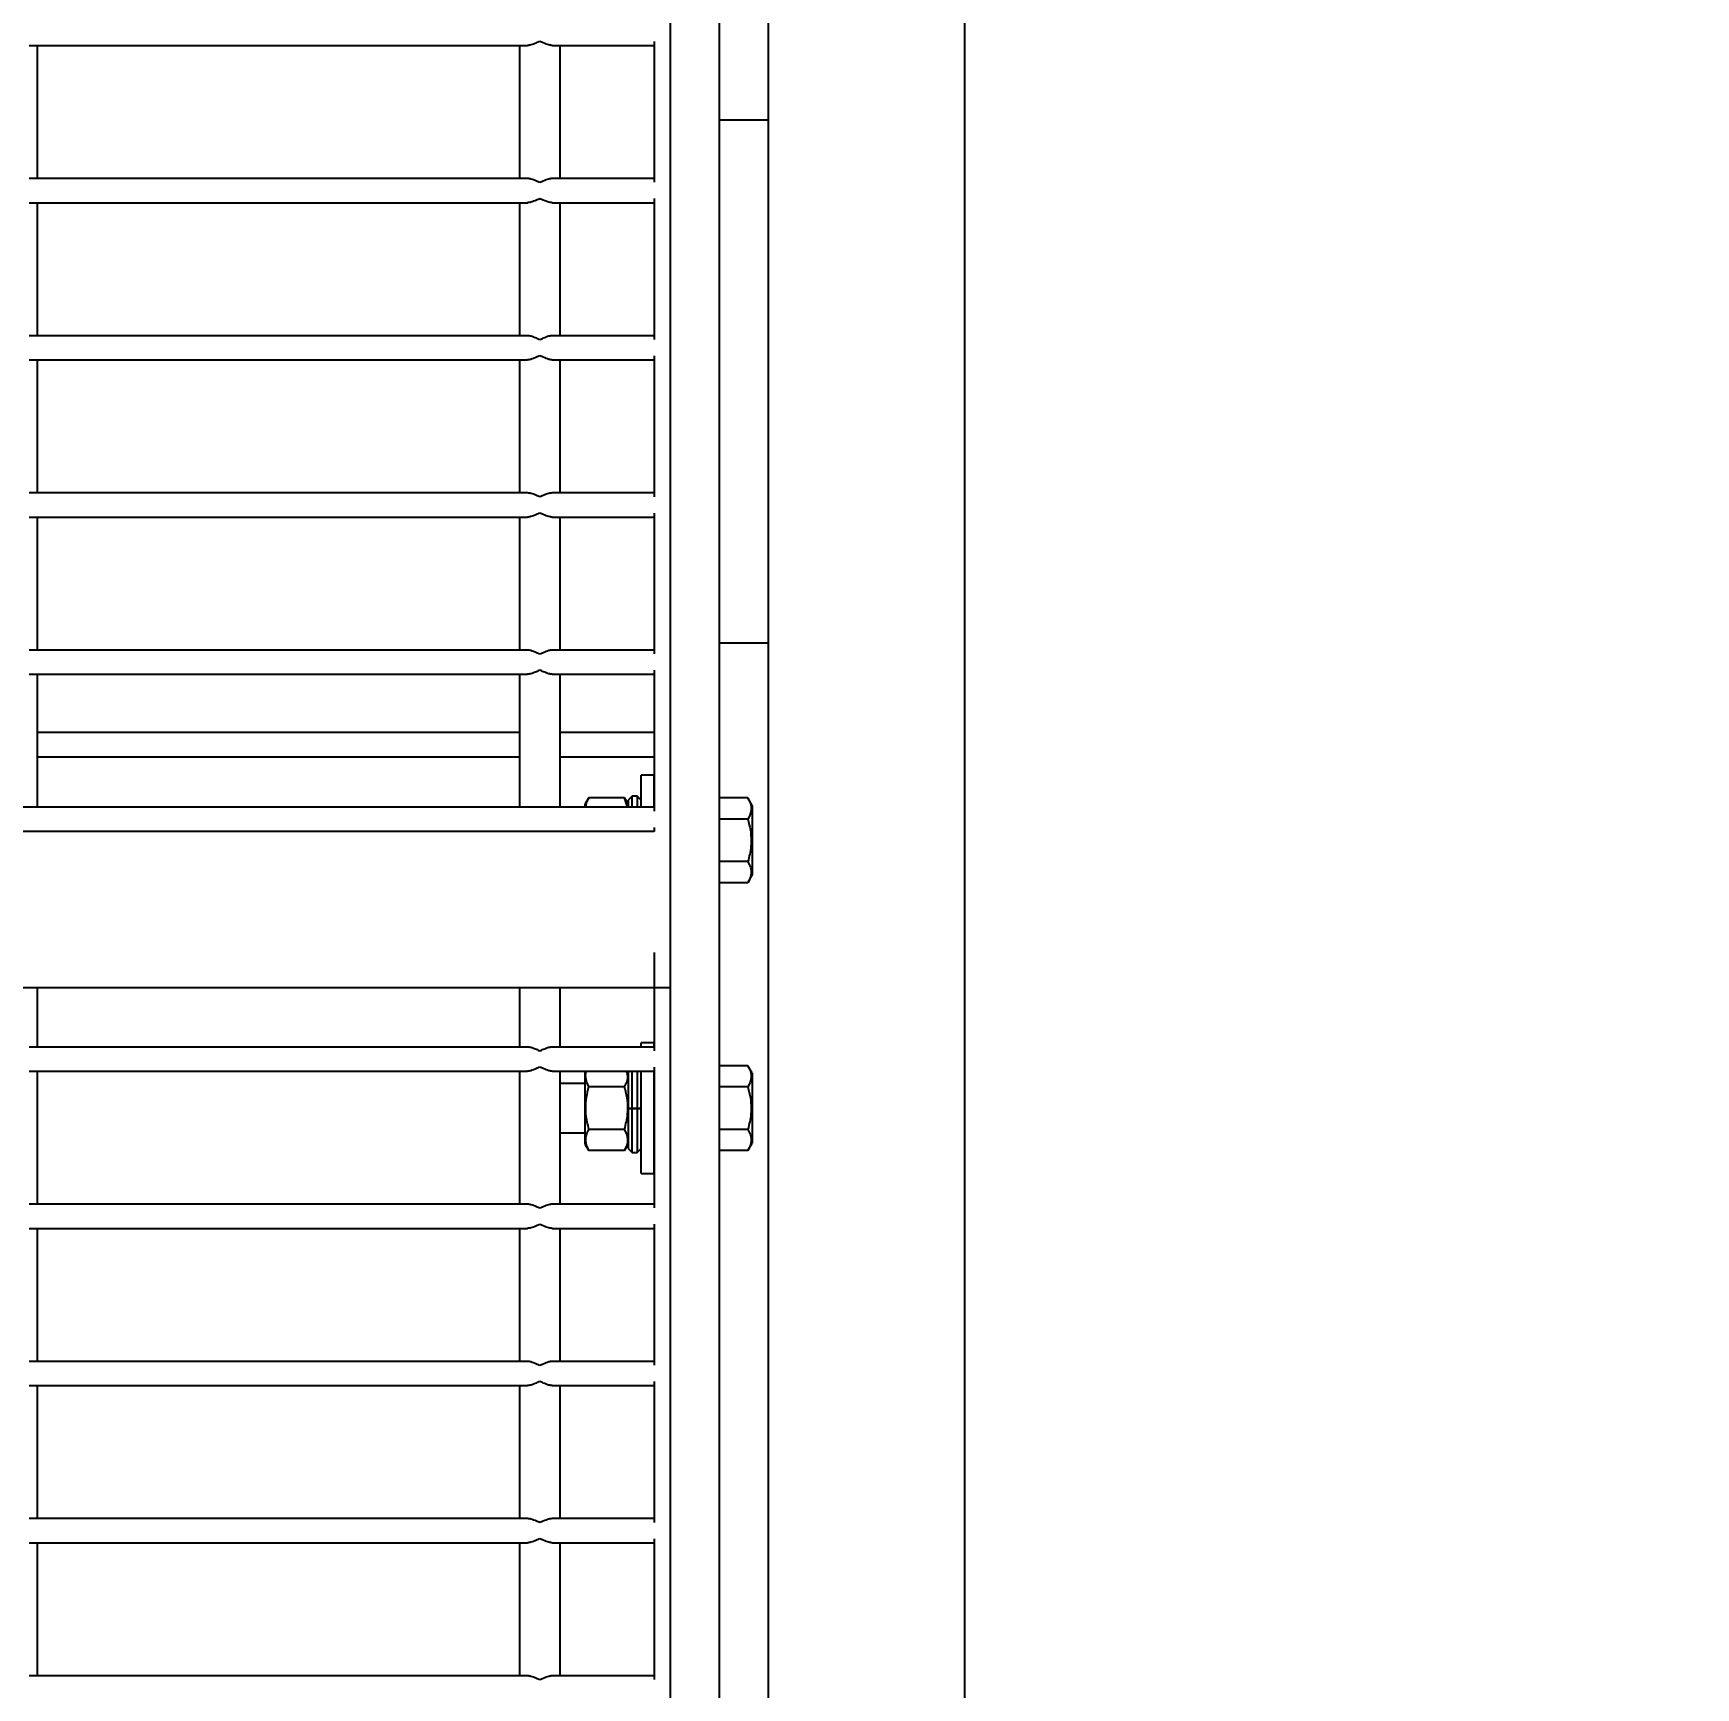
# Model space of a CAD drawing. Header units: millimetres. Extents: x 1293 to 41893, y 1011 to 26911.
# Drawn here: x 13550.1 to 13765.4, y 12775.3 to 12989.6 of the extents above; entities that cross this region are included whole.
import ezdxf

# ---------------------------------------------------------------- set-up
doc = ezdxf.new("R2010")
doc.units = ezdxf.units.MM
doc.header["$LTSCALE"] = 50
doc.layers.add('CAPA_1', color=7, linetype='Continuous')
doc.styles.add('SLDTEXTSTYLE0', font='TXT', dxfattribs={"width": 0.75})
doc.dimstyles.new('SLDDIMSTYLE0', dxfattribs={"dimtxt": 100, "dimasz": 100, "dimexe": 0, "dimexo": 0.0625, "dimgap": 25, "dimtad": 2, "dimdec": 0, "dimlfac": 1.5, "dimrnd": 1e-09, "dimzin": 12, "dimdsep": 46, "dimtxsty": 'SLDTEXTSTYLE0', "dimsah": 1, "dimcen": 0.09, "dimadec": 0, "dimazin": 3, "dimtfac": 1, "dimtdec": 0, "dimtofl": 0, "dimtmove": 0, "dimatfit": 3, "dimfxl": 1, "dimfrac": 2, "dimtolj": 1, "dimtzin": 12, "dimarcsym": 0})

# ---------------------------------------------------------------- blocks, each defined once
blk = doc.blocks.new('_D_19')
at = {"layer": 'CAPA_1', "transparency": 16777216}
for p, q in [((16745.16, 13594.82), (16745.16, 10791.15)), ((13378.61, 10942.55), (13378.61, 10791.15)), ((13378.61, 10841.15), (16745.16, 10841.15))]:
    blk.add_line(p, q, dxfattribs=at)
for points in [[(13378.61, 10841.15), (13478.61, 10825.76), (13478.61, 10856.53)], [(16745.16, 10841.15), (16645.16, 10856.53), (16645.16, 10825.76)]]:
    blk.add_solid(points, dxfattribs=at)
at = {"layer": 'CAPA_1', "transparency": 16777216, "insert": (14914.11, 10970.05), "char_height": 100, "attachment_point": 1, "style": 'SLDTEXTSTYLE0'}
blk.add_mtext('5050', dxfattribs=at)

msp = doc.modelspace()

# ---------------------------------------------------------------- linework, layer by layer
at = {"color": 7, "linetype": 'Continuous', "lineweight": 25}
for p, q in [((13638.9601497, 11156.0549012), (13638.9601497, 13213.1732064)), ((13632.6101497, 11156.0549012), (13632.6101497, 13206.5065398)), ((13645.3101497, 11155.9260983), (13645.3101497, 13202.969236)), ((13670.7101497, 11155.9260983), (13670.7101497, 13202.969236)), ((13549.5343163, 12987.9759845), (13614.0926497, 12987.9759845)), ((13550.5926497, 12970.7909845), (13550.5926497, 12987.9759845)), ((13613.0343163, 12987.9759845), (13613.0343163, 12970.7909845)), ((13617.2676497, 12987.9759845), (13630.4968163, 12987.9759845)), ((13618.325983, 12970.7909845), (13618.325983, 12987.9759845)), ((13630.4968163, 12988.5051512), (13630.4968163, 12970.2618178)), ((13638.9601497, 12978.3509845), (13645.3101497, 12978.3509845)), ((13549.5343163, 12970.7909845), (13614.0926497, 12970.7909845)), ((13617.2676497, 12970.7909845), (13630.4968163, 12970.7909845)), ((13549.5343163, 12967.6159845), (13614.0926497, 12967.6159845)), ((13550.5926497, 12950.4309845), (13550.5926497, 12967.6159845)), ((13613.0343163, 12967.6159845), (13613.0343163, 12950.4309845)), ((13617.2676497, 12967.6159845), (13630.4968163, 12967.6159845)), ((13618.325983, 12950.4309845), (13618.325983, 12967.6159845)), ((13630.4968163, 12968.1451512), (13630.4968163, 12949.9018178)), ((13549.5343163, 12950.4309845), (13614.0926497, 12950.4309845)), ((13617.2676497, 12950.4309845), (13630.4968163, 12950.4309845)), ((13630.4968163, 12947.7851512), (13630.4968163, 12929.5418178)), ((13549.5343163, 12947.2559845), (13614.0926497, 12947.2559845)), ((13550.5926497, 12930.0709845), (13550.5926497, 12947.2559845)), ((13613.0343163, 12947.2559845), (13613.0343163, 12930.0709845)), ((13617.2676497, 12947.2559845), (13630.4968163, 12947.2559845)), ((13618.325983, 12930.0709845), (13618.325983, 12947.2559845)), ((13549.5343163, 12930.0709845), (13614.0926497, 12930.0709845)), ((13617.2676497, 12930.0709845), (13630.4968163, 12930.0709845)), ((13549.5343163, 12926.8959845), (13614.0926497, 12926.8959845)), ((13550.5926497, 12909.7109845), (13550.5926497, 12926.8959845)), ((13613.0343163, 12926.8959845), (13613.0343163, 12909.7109845)), ((13617.2676497, 12926.8959845), (13630.4968163, 12926.8959845)), ((13618.325983, 12909.7109845), (13618.325983, 12926.8959845)), ((13630.4968163, 12927.4251512), (13630.4968163, 12909.1818178)), ((13549.5343163, 12909.7109845), (13614.0926497, 12909.7109845)), ((13617.2676497, 12909.7109845), (13630.4968163, 12909.7109845)), ((13638.9601497, 12910.6176512), (13645.3101497, 12910.6176512)), ((13630.4968163, 12907.0651512), (13630.4968163, 12888.8218178)), ((13549.5343163, 12906.5359845), (13614.0926497, 12906.5359845)), ((13550.5926497, 12889.3509845), (13550.5926497, 12906.5359845)), ((13613.0343163, 12906.5359845), (13613.0343163, 12889.3509845)), ((13617.2676497, 12906.5359845), (13630.4968163, 12906.5359845)), ((13618.325983, 12889.3509845), (13618.325983, 12906.5359845)), ((13550.5926497, 12899.0220959), (13613.0343163, 12899.0220959)), ((13618.325983, 12899.0220959), (13630.4968163, 12899.0220959)), ((13550.5926497, 12895.8470959), (13613.0343163, 12895.8470959)), ((13618.325983, 12895.8470959), (13630.4968163, 12895.8470959)), ((13630.493483, 12893.4843178), (13628.8001497, 12893.4843178)), ((13628.8001497, 12889.3509845), (13628.8001497, 12893.4843178)), ((13630.493483, 12889.3509845), (13630.493483, 12893.4843178)), ((13622.0031635, 12890.5209845), (13621.5505663, 12889.7370632)), ((13621.5505663, 12889.3509845), (13621.5505663, 12889.7370632)), ((13626.6542191, 12890.5209845), (13622.0031635, 12890.5209845)), ((13627.1068163, 12889.7370632), (13626.6542191, 12890.5209845)), ((13627.0422738, 12889.3509845), (13626.6542191, 12890.5209845)), ((13627.635983, 12890.7709845), (13627.1068163, 12890.2418178)), ((13627.1068163, 12890.2418178), (13627.1068163, 12889.3509845)), ((13628.270983, 12890.7709845), (13627.635983, 12890.7709845)), ((13627.635983, 12889.3509845), (13627.635983, 12890.7709845)), ((13628.8001497, 12890.2418178), (13628.270983, 12890.7709845)), ((13628.270983, 12890.7709845), (13628.270983, 12889.3509845)), ((13642.6264481, 12890.5169125), (13638.9601497, 12890.5169125)), ((13643.193483, 12889.5347791), (13642.6264481, 12890.5169125)), ((13643.193483, 12889.5347791), (13643.193483, 12880.5005232)), ((13126.7301497, 12889.3509845), (13630.4968163, 12889.3509845)), ((13642.6264481, 12887.7672818), (13638.9601497, 12887.7672818)), ((13630.4968163, 12886.1759845), (13126.7301497, 12886.1759845)), ((13630.4968163, 12886.7051512), (13630.4968163, 12886.1759845)), ((13642.6264481, 12882.2680205), (13638.9601497, 12882.2680205)), ((13642.6264481, 12879.5183898), (13638.9601497, 12879.5183898)), ((13642.6264481, 12879.5183898), (13643.193483, 12880.5005232)), ((13630.4968163, 12870.5189845), (13630.4968163, 12857.7729292)), ((13124.6101497, 12865.9643178), (13632.6168163, 12865.9643178)), ((13550.5926497, 12858.3020959), (13550.5926497, 12865.9643178)), ((13613.0343163, 12865.9643178), (13613.0343163, 12858.3020959)), ((13618.325983, 12858.3020959), (13618.325983, 12865.9643178)), ((13549.5343163, 12858.3020959), (13614.0926497, 12858.3020959)), ((13617.2676497, 12858.3020959), (13630.4968163, 12858.3020959)), ((13630.493483, 12858.8087625), (13628.8001497, 12858.8087625)), ((13628.8001497, 12858.3020959), (13628.8001497, 12858.8087625)), ((13630.493483, 12858.3020959), (13630.493483, 12858.8087625)), ((13549.5343163, 12855.1270959), (13614.0926497, 12855.1270959)), ((13550.5926497, 12837.9420959), (13550.5926497, 12855.1270959)), ((13613.0343163, 12855.1270959), (13613.0343163, 12837.9420959)), ((13617.2676497, 12855.1270959), (13630.4968163, 12855.1270959)), ((13618.325983, 12837.9420959), (13618.325983, 12855.1270959)), ((13621.5884336, 12855.1270959), (13621.5505663, 12855.0615079)), ((13621.5505663, 12845.6226839), (13621.5505663, 12855.0615079)), ((13627.1068163, 12855.0615079), (13627.0689491, 12855.1270959)), ((13627.1068163, 12855.1270959), (13627.1068163, 12850.3420959)), ((13627.635983, 12850.3420959), (13627.635983, 12855.1270959)), ((13628.270983, 12855.1270959), (13628.270983, 12850.3420959)), ((13628.8001497, 12841.8754292), (13628.8001497, 12855.1270959)), ((13630.493483, 12841.8754292), (13630.493483, 12855.1270959)), ((13630.4968163, 12855.6562625), (13630.4968163, 12837.4129292)), ((13642.6264481, 12855.8413572), (13638.9601497, 12855.8413572)), ((13643.193483, 12854.8592238), (13642.6264481, 12855.8413572)), ((13621.5505663, 12853.5170959), (13618.325983, 12853.5170959)), ((13626.6577424, 12853.0876635), (13621.9996403, 12853.0876635)), ((13630.4968163, 12853.5170959), (13630.493483, 12853.5170959)), ((13642.6264481, 12853.0917265), (13638.9601497, 12853.0917265)), ((13643.193483, 12854.8592238), (13643.193483, 12845.8249679)), ((13627.1068163, 12850.3420959), (13628.8001497, 12850.3420959)), ((13627.1068163, 12850.31184), (13627.635983, 12850.3160066)), ((13627.1068163, 12850.3049351), (13627.1068163, 12845.1179292)), ((13627.635983, 12850.296794), (13627.1068163, 12850.3009607)), ((13628.270983, 12850.3160066), (13627.635983, 12850.3160066)), ((13627.635983, 12844.5887625), (13627.635983, 12850.296794)), ((13627.635983, 12850.296794), (13628.270983, 12850.296794)), ((13628.270983, 12850.3160066), (13628.8001497, 12850.31184)), ((13628.8001497, 12850.3009607), (13628.270983, 12850.296794)), ((13628.270983, 12850.296794), (13628.270983, 12844.5887625)), ((13618.325983, 12847.1670959), (13621.5505663, 12847.1670959)), ((13626.6577424, 12847.5965282), (13621.9996403, 12847.5965282)), ((13630.493483, 12847.1670959), (13630.4968163, 12847.1670959)), ((13642.6264481, 12847.5924652), (13638.9601497, 12847.5924652)), ((13621.5505663, 12845.6226839), (13622.0031635, 12844.8387625)), ((13626.6542191, 12844.8387625), (13622.0031635, 12844.8387625)), ((13626.6542191, 12844.8387625), (13627.1068163, 12845.6226839)), ((13627.1068163, 12845.1179292), (13627.635983, 12844.5887625)), ((13627.635983, 12844.5887625), (13628.270983, 12844.5887625)), ((13628.270983, 12844.5887625), (13628.8001497, 12845.1179292)), ((13642.6264481, 12844.8428346), (13638.9601497, 12844.8428346)), ((13642.6264481, 12844.8428346), (13643.193483, 12845.8249679)), ((13628.8001497, 12841.8754292), (13630.493483, 12841.8754292)), ((13549.5343163, 12837.9420959), (13614.0926497, 12837.9420959)), ((13617.2676497, 12837.9420959), (13630.4968163, 12837.9420959)), ((13549.5343163, 12834.7670959), (13614.0926497, 12834.7670959)), ((13550.5926497, 12817.5820959), (13550.5926497, 12834.7670959)), ((13613.0343163, 12834.7670959), (13613.0343163, 12817.5820959)), ((13617.2676497, 12834.7670959), (13630.4968163, 12834.7670959)), ((13618.325983, 12817.5820959), (13618.325983, 12834.7670959)), ((13630.4968163, 12835.2962625), (13630.4968163, 12817.0529292)), ((13549.5343163, 12817.5820959), (13614.0926497, 12817.5820959)), ((13617.2676497, 12817.5820959), (13630.4968163, 12817.5820959)), ((13549.5343163, 12814.4070959), (13614.0926497, 12814.4070959)), ((13550.5926497, 12797.2220959), (13550.5926497, 12814.4070959)), ((13613.0343163, 12814.4070959), (13613.0343163, 12797.2220959)), ((13617.2676497, 12814.4070959), (13630.4968163, 12814.4070959)), ((13618.325983, 12797.2220959), (13618.325983, 12814.4070959)), ((13630.4968163, 12814.9362625), (13630.4968163, 12796.6929292)), ((13549.5343163, 12797.2220959), (13614.0926497, 12797.2220959)), ((13617.2676497, 12797.2220959), (13630.4968163, 12797.2220959)), ((13549.5343163, 12794.0470959), (13614.0926497, 12794.0470959)), ((13550.5926497, 12776.8620959), (13550.5926497, 12794.0470959)), ((13613.0343163, 12794.0470959), (13613.0343163, 12776.8620959)), ((13617.2676497, 12794.0470959), (13630.4968163, 12794.0470959)), ((13618.325983, 12776.8620959), (13618.325983, 12794.0470959)), ((13630.4968163, 12794.5762625), (13630.4968163, 12776.3329292)), ((13549.5343163, 12776.8620959), (13614.0926497, 12776.8620959)), ((13617.2676497, 12776.8620959), (13630.4968163, 12776.8620959))]:
    msp.add_line(p, q, dxfattribs=at)
for points, knots in [([(13615.6801497, 12988.5051512), (13615.6775937, 12988.504008), (13615.5305874, 12988.4382595), (13615.1377017, 12988.2651091), (13614.5938885, 12988.0346468), (13614.2305766, 12987.9921267), (13614.0926497, 12987.9759845)], [0, 0, 0, 0, 0.0046934742, 0.2699426106, 0.7228425567, 1, 1, 1, 1]), ([(13617.2676497, 12987.9759845), (13617.1297227, 12987.9921267), (13616.7664109, 12988.0346468), (13616.2225977, 12988.2651091), (13615.8297119, 12988.4382595), (13615.6827057, 12988.504008), (13615.6801497, 12988.5051512)], [0, 0, 0, 0, 0.2771574433, 0.7300573894, 0.9953065258, 1, 1, 1, 1]), ([(13614.0926497, 12970.7909845), (13614.2305766, 12970.7748422), (13614.5938885, 12970.7323221), (13615.1377017, 12970.5018599), (13615.5305874, 12970.3287095), (13615.6775937, 12970.262961), (13615.6801497, 12970.2618178)], [0, 0, 0, 0, 0.2771574433, 0.7300573894, 0.9953065258, 1, 1, 1, 1]), ([(13615.6801497, 12970.2618178), (13615.6827057, 12970.262961), (13615.8297119, 12970.3287095), (13616.2225977, 12970.5018599), (13616.7664109, 12970.7323221), (13617.1297227, 12970.7748422), (13617.2676497, 12970.7909845)], [0, 0, 0, 0, 0.0046934742, 0.2699426106, 0.7228425567, 1, 1, 1, 1]), ([(13615.6801497, 12968.1451512), (13615.6775937, 12968.144008), (13615.5305874, 12968.0782595), (13615.1377017, 12967.9051091), (13614.5938885, 12967.6746468), (13614.2305766, 12967.6321267), (13614.0926497, 12967.6159845)], [0, 0, 0, 0, 0.0046934742, 0.2699426106, 0.7228425567, 1, 1, 1, 1]), ([(13617.2676497, 12967.6159845), (13617.1297227, 12967.6321267), (13616.7664109, 12967.6746468), (13616.2225977, 12967.9051091), (13615.8297119, 12968.0782595), (13615.6827057, 12968.144008), (13615.6801497, 12968.1451512)], [0, 0, 0, 0, 0.2771574433, 0.73005738938, 0.99530652578, 1, 1, 1, 1]), ([(13614.0926497, 12950.4309845), (13614.2305766, 12950.4148422), (13614.5938885, 12950.3723221), (13615.1377017, 12950.1418599), (13615.5305874, 12949.9687095), (13615.6775937, 12949.902961), (13615.6801497, 12949.9018178)], [0, 0, 0, 0, 0.2771574433, 0.7300573894, 0.9953065258, 1, 1, 1, 1]), ([(13615.6801497, 12949.9018178), (13615.6827057, 12949.902961), (13615.8297119, 12949.9687095), (13616.2225977, 12950.1418599), (13616.7664109, 12950.3723221), (13617.1297227, 12950.4148422), (13617.2676497, 12950.4309845)], [0, 0, 0, 0, 0.0046934742, 0.2699426106, 0.7228425567, 1, 1, 1, 1]), ([(13615.6801497, 12947.7851512), (13615.6775937, 12947.784008), (13615.5305874, 12947.7182595), (13615.1377017, 12947.5451091), (13614.5938885, 12947.3146468), (13614.2305766, 12947.2721267), (13614.0926497, 12947.2559845)], [0, 0, 0, 0, 0.0046934742, 0.2699426106, 0.7228425567, 1, 1, 1, 1]), ([(13617.2676497, 12947.2559845), (13617.1297227, 12947.2721267), (13616.7664109, 12947.3146468), (13616.2225977, 12947.5451091), (13615.8297119, 12947.7182595), (13615.6827057, 12947.784008), (13615.6801497, 12947.7851512)], [0, 0, 0, 0, 0.2771574433, 0.7300573894, 0.9953065258, 1, 1, 1, 1]), ([(13614.0926497, 12930.0709845), (13614.2305766, 12930.0548422), (13614.5938885, 12930.0123221), (13615.1377017, 12929.7818599), (13615.5305874, 12929.6087095), (13615.6775937, 12929.542961), (13615.6801497, 12929.5418178)], [0, 0, 0, 0, 0.2771574433, 0.7300573894, 0.9953065258, 1, 1, 1, 1]), ([(13615.6801497, 12929.5418178), (13615.6827057, 12929.542961), (13615.8297119, 12929.6087095), (13616.2225977, 12929.7818599), (13616.7664109, 12930.0123221), (13617.1297227, 12930.0548422), (13617.2676497, 12930.0709845)], [0, 0, 0, 0, 0.0046934742, 0.2699426106, 0.7228425567, 1, 1, 1, 1]), ([(13615.6801497, 12927.4251512), (13615.6775937, 12927.424008), (13615.5305874, 12927.3582595), (13615.1377017, 12927.1851091), (13614.5938885, 12926.9546468), (13614.2305766, 12926.9121267), (13614.0926497, 12926.8959845)], [0, 0, 0, 0, 0.0046934742, 0.2699426106, 0.7228425567, 1, 1, 1, 1]), ([(13617.2676497, 12926.8959845), (13617.1297227, 12926.9121267), (13616.7664109, 12926.9546468), (13616.2225977, 12927.1851091), (13615.8297119, 12927.3582595), (13615.6827057, 12927.424008), (13615.6801497, 12927.4251512)], [0, 0, 0, 0, 0.2771574433, 0.7300573894, 0.9953065258, 1, 1, 1, 1]), ([(13614.0926497, 12909.7109845), (13614.2305766, 12909.6948422), (13614.5938885, 12909.6523221), (13615.1377017, 12909.4218599), (13615.5305874, 12909.2487095), (13615.6775937, 12909.182961), (13615.6801497, 12909.1818178)], [0, 0, 0, 0, 0.2771574433, 0.7300573894, 0.9953065258, 1, 1, 1, 1]), ([(13615.6801497, 12909.1818178), (13615.6827057, 12909.182961), (13615.8297119, 12909.2487095), (13616.2225977, 12909.4218599), (13616.7664109, 12909.6523221), (13617.1297227, 12909.6948422), (13617.2676497, 12909.7109845)], [0, 0, 0, 0, 0.0046934742, 0.2699426106, 0.7228425567, 1, 1, 1, 1]), ([(13615.6801497, 12907.0651512), (13615.6775937, 12907.064008), (13615.5305874, 12906.9982595), (13615.1377017, 12906.8251091), (13614.5938885, 12906.5946468), (13614.2305766, 12906.5521267), (13614.0926497, 12906.5359845)], [0, 0, 0, 0, 0.00469347422, 0.26994261062, 0.7228425567, 1, 1, 1, 1]), ([(13617.2676497, 12906.5359845), (13617.1297227, 12906.5521267), (13616.7664109, 12906.5946468), (13616.2225977, 12906.8251091), (13615.8297119, 12906.9982595), (13615.6827057, 12907.064008), (13615.6801497, 12907.0651512)], [0, 0, 0, 0, 0.2771574433, 0.7300573894, 0.9953065258, 1, 1, 1, 1]), ([(13622.0031635, 12890.5209845), (13621.8715492, 12890.2819696), (13621.660131, 12889.8980291), (13621.6300227, 12889.5008916), (13621.6186578, 12889.3509845)], [0, 0, 0, 0, 0.6225309906, 1, 1, 1, 1]), ([(13642.6264481, 12890.5169125), (13642.7483577, 12890.2784066), (13642.9948207, 12889.796223), (13643.1315921, 12888.8604185), (13642.8220478, 12888.1905617), (13642.6264481, 12887.7672818)], [0, 0, 0, 0, 0.2648633469, 0.5354700776, 1, 1, 1, 1]), ([(13642.6264481, 12887.7672818), (13642.6907196, 12887.5312554), (13642.8768835, 12886.8476004), (13643.0626653, 12885.6747113), (13643.0644377, 12884.0486402), (13642.7884668, 12882.9266978), (13642.6264481, 12882.2680205)], [0, 0, 0, 0, 0.1315464599, 0.3810267709, 0.6366091688, 1, 1, 1, 1]), ([(13642.6264481, 12882.2680205), (13642.7483577, 12882.0295146), (13642.9948207, 12881.5473311), (13643.1315921, 12880.6115265), (13642.8220478, 12879.9416697), (13642.6264481, 12879.5183898)], [0, 0, 0, 0, 0.2648633469, 0.5354700776, 1, 1, 1, 1]), ([(13614.0926497, 12858.3020959), (13614.2305766, 12858.2859536), (13614.5938885, 12858.2434335), (13615.1377017, 12858.0129713), (13615.5305874, 12857.8398209), (13615.6775937, 12857.7740724), (13615.6801497, 12857.7729292)], [0, 0, 0, 0, 0.2771574433, 0.7300573894, 0.9953065258, 1, 1, 1, 1]), ([(13615.6801497, 12857.7729292), (13615.6827057, 12857.7740724), (13615.8297119, 12857.8398209), (13616.2225977, 12858.0129713), (13616.7664109, 12858.2434335), (13617.1297227, 12858.2859536), (13617.2676497, 12858.3020959)], [0, 0, 0, 0, 0.0046934742, 0.2699426106, 0.7228425567, 1, 1, 1, 1]), ([(13615.6801497, 12855.6562625), (13615.6775937, 12855.6551194), (13615.5305874, 12855.5893709), (13615.1377017, 12855.4162204), (13614.5938885, 12855.1857582), (13614.2305766, 12855.1432381), (13614.0926497, 12855.1270959)], [0, 0, 0, 0, 0.0046934742, 0.2699426106, 0.7228425567, 1, 1, 1, 1]), ([(13617.2676497, 12855.1270959), (13617.1297227, 12855.1432381), (13616.7664109, 12855.1857582), (13616.2225977, 12855.4162204), (13615.8297119, 12855.5893709), (13615.6827057, 12855.6551194), (13615.6801497, 12855.6562625)], [0, 0, 0, 0, 0.2771574433, 0.7300573894, 0.9953065258, 1, 1, 1, 1]), ([(13621.6803056, 12855.1270959), (13621.6797317, 12855.1258207), (13621.5684656, 12854.8786329), (13621.5170585, 12854.1817952), (13621.8127725, 12853.5113387), (13621.9996403, 12853.0876635)], [0, 0, 0, 0, 0.00190500381, 0.36928339189, 1, 1, 1, 1]), ([(13626.6577424, 12853.0876635), (13626.7768059, 12853.3265135), (13627.0175173, 12853.8093975), (13627.1555831, 12854.5051317), (13626.9716902, 12854.9398287), (13626.8924692, 12855.1270959)], [0, 0, 0, 0, 0.3577842349, 0.7233338549, 1, 1, 1, 1]), ([(13642.6264481, 12855.8413572), (13642.7483577, 12855.6028513), (13642.9948207, 12855.1206678), (13643.1315921, 12854.1848632), (13642.8220478, 12853.5150064), (13642.6264481, 12853.0917265)], [0, 0, 0, 0, 0.2648633469, 0.5354700776, 1, 1, 1, 1]), ([(13621.9996403, 12853.0876635), (13621.93731, 12852.8588705), (13621.7528743, 12852.1818713), (13621.5658714, 12851.0155714), (13621.5608705, 12849.3847533), (13621.8371753, 12848.2586612), (13621.9996403, 12847.5965282)], [0, 0, 0, 0, 0.1277165798, 0.3779136182, 0.6342182989, 1, 1, 1, 1]), ([(13626.6577424, 12847.5965282), (13626.8202197, 12848.2586628), (13627.0936931, 12849.3731327), (13627.0926236, 12851.0034075), (13626.907638, 12852.1703741), (13626.7200711, 12852.8588741), (13626.6577424, 12853.0876635)], [0, 0, 0, 0, 0.365780177, 0.6156618098, 0.8722839524, 1, 1, 1, 1]), ([(13642.6264481, 12853.0917265), (13642.6907196, 12852.8557001), (13642.8768835, 12852.1720451), (13643.0626653, 12850.999156), (13643.0644377, 12849.3730849), (13642.7884668, 12848.2511425), (13642.6264481, 12847.5924652)], [0, 0, 0, 0, 0.1315464599, 0.3810267709, 0.6366091688, 1, 1, 1, 1]), ([(13621.9996403, 12847.5965282), (13621.8779295, 12847.3575606), (13621.6318664, 12846.8744387), (13621.4958345, 12845.9358207), (13621.8066122, 12845.263789), (13622.0031635, 12844.8387625)], [0, 0, 0, 0, 0.2645663682, 0.5348749116, 1, 1, 1, 1]), ([(13626.6542191, 12844.8387625), (13626.7765282, 12845.0779307), (13627.0237936, 12845.5614436), (13627.1623313, 12846.4999777), (13626.8531318, 12847.1719164), (13626.6577424, 12847.5965282)], [0, 0, 0, 0, 0.2648580026, 0.535448761, 1, 1, 1, 1]), ([(13642.6264481, 12847.5924652), (13642.7483577, 12847.3539593), (13642.9948207, 12846.8717758), (13643.1315921, 12845.9359712), (13642.8220478, 12845.2661144), (13642.6264481, 12844.8428346)], [0, 0, 0, 0, 0.2648633469, 0.5354700776, 1, 1, 1, 1]), ([(13614.0926497, 12837.9420959), (13614.2305766, 12837.9259536), (13614.5938885, 12837.8834335), (13615.1377017, 12837.6529713), (13615.5305874, 12837.4798209), (13615.6775937, 12837.4140724), (13615.6801497, 12837.4129292)], [0, 0, 0, 0, 0.2771574433, 0.7300573894, 0.9953065258, 1, 1, 1, 1]), ([(13615.6801497, 12837.4129292), (13615.6827057, 12837.4140724), (13615.8297119, 12837.4798209), (13616.2225977, 12837.6529713), (13616.7664109, 12837.8834335), (13617.1297227, 12837.9259536), (13617.2676497, 12837.9420959)], [0, 0, 0, 0, 0.0046934742, 0.2699426106, 0.7228425567, 1, 1, 1, 1]), ([(13615.6801497, 12835.2962625), (13615.6775937, 12835.2951194), (13615.5305874, 12835.2293709), (13615.1377017, 12835.0562204), (13614.5938885, 12834.8257582), (13614.2305766, 12834.7832381), (13614.0926497, 12834.7670959)], [0, 0, 0, 0, 0.0046934742, 0.2699426106, 0.7228425567, 1, 1, 1, 1]), ([(13617.2676497, 12834.7670959), (13617.1297227, 12834.7832381), (13616.7664109, 12834.8257582), (13616.2225977, 12835.0562204), (13615.8297119, 12835.2293709), (13615.6827057, 12835.2951194), (13615.6801497, 12835.2962625)], [0, 0, 0, 0, 0.2771574433, 0.7300573894, 0.9953065258, 1, 1, 1, 1]), ([(13614.0926497, 12817.5820959), (13614.2305766, 12817.5659536), (13614.5938885, 12817.5234335), (13615.1377017, 12817.2929713), (13615.5305874, 12817.1198209), (13615.6775937, 12817.0540724), (13615.6801497, 12817.0529292)], [0, 0, 0, 0, 0.2771574433, 0.7300573894, 0.9953065258, 1, 1, 1, 1]), ([(13615.6801497, 12817.0529292), (13615.6827057, 12817.0540724), (13615.8297119, 12817.1198209), (13616.2225977, 12817.2929713), (13616.7664109, 12817.5234335), (13617.1297227, 12817.5659536), (13617.2676497, 12817.5820959)], [0, 0, 0, 0, 0.0046934742, 0.2699426106, 0.7228425567, 1, 1, 1, 1]), ([(13615.6801497, 12814.9362625), (13615.6775937, 12814.9351194), (13615.5305874, 12814.8693709), (13615.1377017, 12814.6962204), (13614.5938885, 12814.4657582), (13614.2305766, 12814.4232381), (13614.0926497, 12814.4070959)], [0, 0, 0, 0, 0.00469347422, 0.26994261062, 0.7228425567, 1, 1, 1, 1]), ([(13617.2676497, 12814.4070959), (13617.1297227, 12814.4232381), (13616.7664109, 12814.4657582), (13616.2225977, 12814.6962204), (13615.8297119, 12814.8693709), (13615.6827057, 12814.9351194), (13615.6801497, 12814.9362625)], [0, 0, 0, 0, 0.2771574433, 0.7300573894, 0.9953065258, 1, 1, 1, 1]), ([(13614.0926497, 12797.2220959), (13614.2305766, 12797.2059536), (13614.5938885, 12797.1634335), (13615.1377017, 12796.9329713), (13615.5305874, 12796.7598209), (13615.6775937, 12796.6940724), (13615.6801497, 12796.6929292)], [0, 0, 0, 0, 0.2771574433, 0.7300573894, 0.9953065258, 1, 1, 1, 1]), ([(13615.6801497, 12796.6929292), (13615.6827057, 12796.6940724), (13615.8297119, 12796.7598209), (13616.2225977, 12796.9329713), (13616.7664109, 12797.1634335), (13617.1297227, 12797.2059536), (13617.2676497, 12797.2220959)], [0, 0, 0, 0, 0.0046934742, 0.2699426106, 0.7228425567, 1, 1, 1, 1]), ([(13615.6801497, 12794.5762625), (13615.6775937, 12794.5751194), (13615.5305874, 12794.5093709), (13615.1377017, 12794.3362204), (13614.5938885, 12794.1057582), (13614.2305766, 12794.0632381), (13614.0926497, 12794.0470959)], [0, 0, 0, 0, 0.00469347422, 0.26994261062, 0.7228425567, 1, 1, 1, 1]), ([(13617.2676497, 12794.0470959), (13617.1297227, 12794.0632381), (13616.7664109, 12794.1057582), (13616.2225977, 12794.3362204), (13615.8297119, 12794.5093709), (13615.6827057, 12794.5751194), (13615.6801497, 12794.5762625)], [0, 0, 0, 0, 0.2771574433, 0.7300573894, 0.9953065258, 1, 1, 1, 1]), ([(13614.0926497, 12776.8620959), (13614.2305766, 12776.8459536), (13614.5938885, 12776.8034335), (13615.1377017, 12776.5729713), (13615.5305874, 12776.3998209), (13615.6775937, 12776.3340724), (13615.6801497, 12776.3329292)], [0, 0, 0, 0, 0.2771574433, 0.7300573894, 0.9953065258, 1, 1, 1, 1]), ([(13615.6801497, 12776.3329292), (13615.6827057, 12776.3340724), (13615.8297119, 12776.3998209), (13616.2225977, 12776.5729713), (13616.7664109, 12776.8034335), (13617.1297227, 12776.8459536), (13617.2676497, 12776.8620959)], [0, 0, 0, 0, 0.0046934742, 0.2699426106, 0.7228425567, 1, 1, 1, 1])]:
    msp.add_open_spline(points, degree=3, knots=knots, dxfattribs=at)

# ---------------------------------------------------------------- dimensions: what is measured, and where the dimension line sits
at = {"layer": 'CAPA_1'}
dim = msp.add_linear_dim(base=(16745.1618891, 10841.1478125), p1=(13378.6101497, 11006.0549012), p2=(16745.1618891, 13658.3232972), dimstyle='SLDDIMSTYLE0', dxfattribs=at)
dim.commit()
dim.dimension.update_dxf_attribs({"geometry": '_D_19', "text_midpoint": (15061.8860194, 10841.1478125), "dimtype": 160})

doc.saveas('drawing.dxf')
